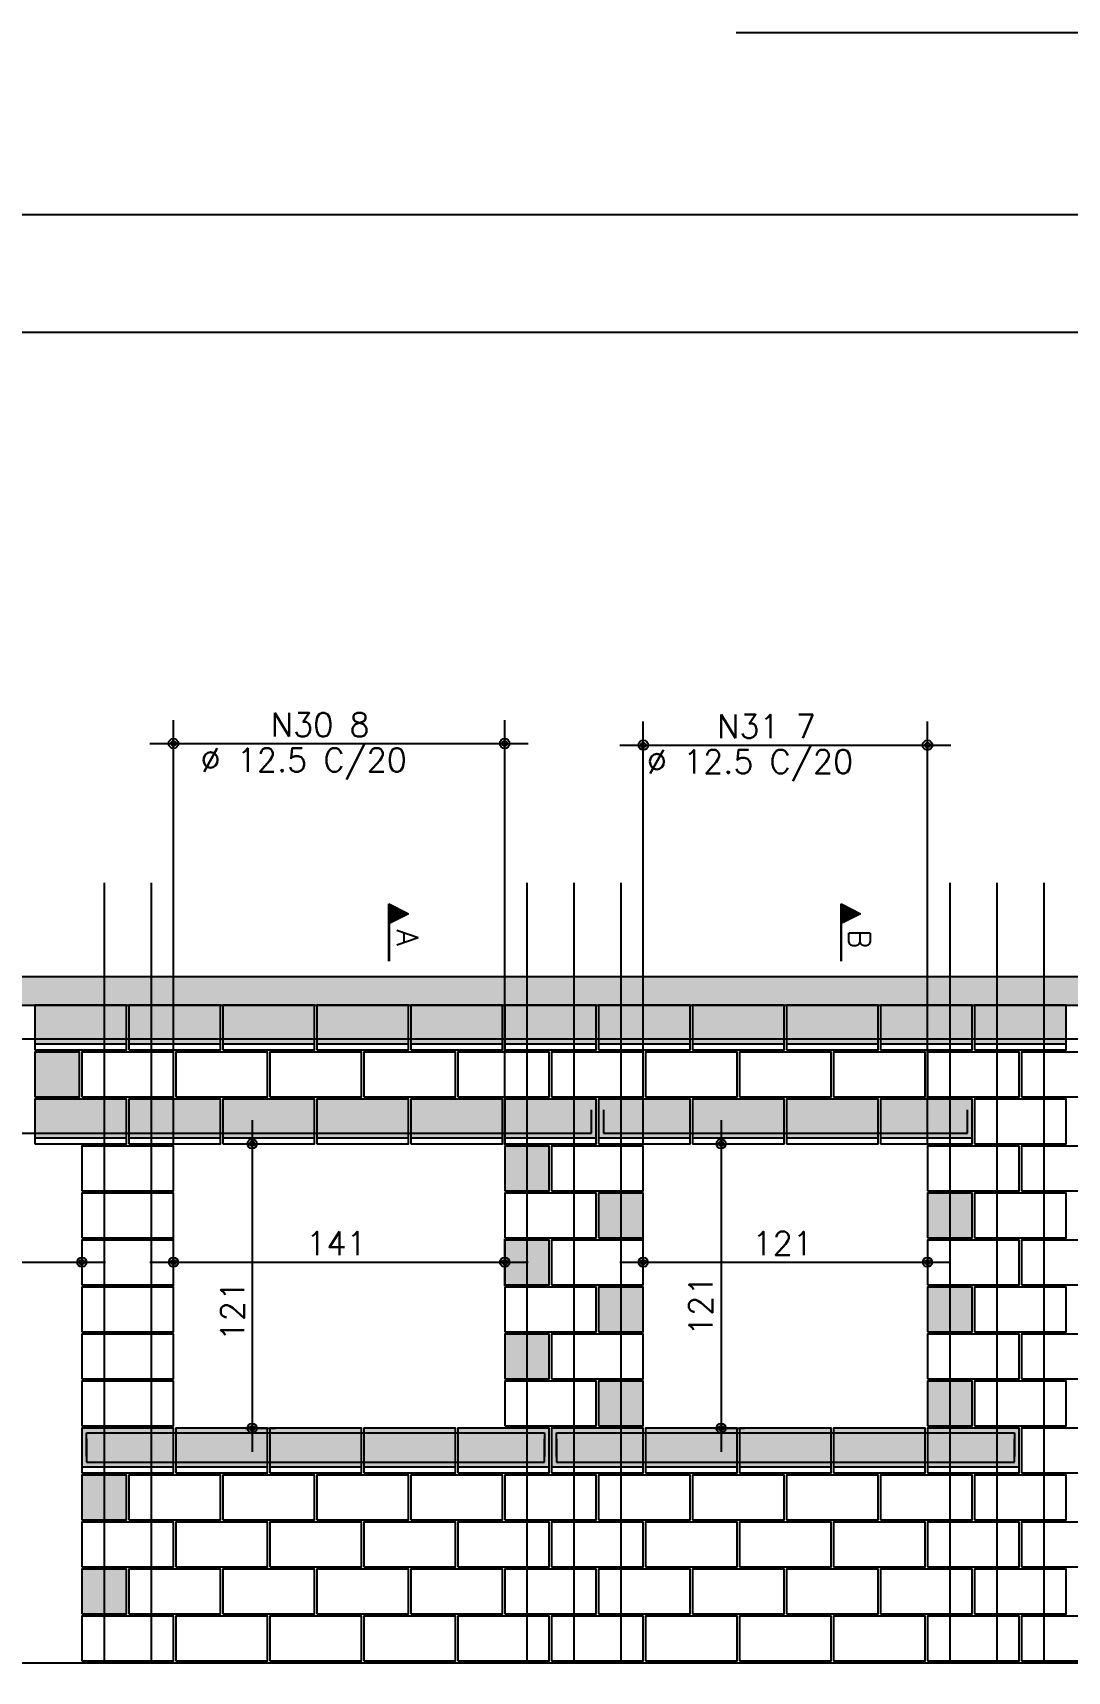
# Model space of a CAD drawing. Extents: x -2 to 121, y -2 to 61.
# Drawn here: x 14.86 to 23.67, y 47 to 60.95 of the extents above; entities that cross this region are included whole.
import ezdxf

# ---------------------------------------------------------------- set-up
doc = ezdxf.new("R2010")
doc.units = 0
doc.header["$MEASUREMENT"] = 0
doc.linetypes.add('HIDDEN', pattern=[0.375, 0.25, -0.125])
doc.layers.get('Defpoints').update_dxf_attribs({"linetype": 'CONTINUOUS'})
for name, color, linetype in [('ARQ_FOLHA', 7, 'CONTINUOUS'), ('PENA_01', 1, 'CONTINUOUS'), ('PENA_02', 2, 'CONTINUOUS'), ('PENA_03', 3, 'CONTINUOUS'), ('PENA_05', 5, 'CONTINUOUS'), ('PENA_09', 254, 'CONTINUOUS'), ('PENA_11', 252, 'CONTINUOUS'), ('PENA_23', 50, 'CONTINUOUS')]:
    doc.layers.add(name, color=color, linetype=linetype)
doc.styles.get("Standard").update_dxf_attribs({"font": 'ROMANS.SHX'})

msp = doc.modelspace()

# ---------------------------------------------------------------- linework, layer by layer
at = {"layer": 'ARQ_FOLHA', "color": 1}
for points in [[(0, -0.003745), (118.9, -0.003745), (118.9, 59.396255), (0, 59.396255)], [(2.5, 0.996255), (117.9, 0.996255), (117.9, 58.396255), (2.5, 58.396255)]]:
    msp.add_lwpolyline(points, close=True, dxfattribs=at)
at = {"layer": 'Defpoints', "color": 8, "linetype": 'HIDDEN', "ltscale": 100}
msp.add_lwpolyline([(-1.95, 60.946255), (-1.95, -1.553745), (120.85, -1.553745), (120.85, 60.946255)], close=True, dxfattribs=at)
at = {"layer": 'PENA_01', "linetype": 'Continuous'}
for p, q in [((16.06021, 51.480602), (16.06021, 55.097531)), ((18.88021, 51.480602), (18.88021, 55.097531)), ((20.06021, 51.480602), (20.06021, 55.08365)), ((22.48021, 51.480602), (22.48021, 55.08365)), ((15.86021, 54.897531), (19.08021, 54.897531)), ((19.86021, 54.88365), (22.68021, 54.88365)), ((14.88021, 52.340602), (15.66021, 52.340602)), ((15.68021, 52.340602), (16.46021, 52.340602)), ((16.48021, 52.340602), (17.26021, 52.340602)), ((17.28021, 52.340602), (18.06021, 52.340602)), ((18.08021, 52.340602), (18.86021, 52.340602)), ((18.88021, 52.340602), (19.66021, 52.340602)), ((19.68021, 52.340602), (20.46021, 52.340602)), ((20.48021, 52.340602), (21.26021, 52.340602)), ((21.28021, 52.340602), (22.06021, 52.340602)), ((22.08021, 52.340602), (22.86021, 52.340602)), ((22.88021, 52.340602), (23.66021, 52.340602)), ((16.728995, 51.690602), (16.728995, 48.870602)), ((20.723008, 51.690602), (20.723008, 48.870602)), ((14.88021, 51.540602), (15.66021, 51.540602)), ((15.68021, 51.540602), (16.46021, 51.540602)), ((16.48021, 51.540602), (17.26021, 51.540602)), ((16.68021, 51.490602), (16.928995, 51.490602)), ((17.28021, 51.540602), (18.06021, 51.540602)), ((18.08021, 51.540602), (18.86021, 51.540602)), ((18.88021, 51.540602), (19.66021, 51.540602)), ((19.68021, 51.540602), (20.46021, 51.540602)), ((20.48021, 51.540602), (21.26021, 51.540602)), ((20.66021, 51.490602), (20.923008, 51.490602)), ((21.28021, 51.540602), (22.06021, 51.540602)), ((22.08021, 51.540602), (22.86021, 51.540602)), ((15.28021, 50.680602), (15.28021, 50.68329)), ((16.06021, 50.280602), (16.06021, 50.68329)), ((18.88021, 50.280602), (18.88021, 50.68329)), ((20.06021, 50.490602), (20.06021, 50.68329)), ((22.48021, 50.680602), (22.48021, 50.68329)), ((13.26021, 50.48329), (15.48021, 50.48329)), ((15.86021, 50.48329), (19.08021, 50.48329)), ((19.86021, 50.48329), (22.68021, 50.48329)), ((16.67021, 49.070602), (16.928995, 49.070602)), ((20.67021, 49.070602), (20.923008, 49.070602)), ((15.28021, 48.740602), (16.06021, 48.740602)), ((16.08021, 48.740602), (16.86021, 48.740602)), ((16.88021, 48.740602), (17.66021, 48.740602)), ((17.68021, 48.740602), (18.46021, 48.740602)), ((18.48021, 48.740602), (19.26021, 48.740602)), ((19.28021, 48.740602), (20.06021, 48.740602)), ((20.08021, 48.740602), (20.86021, 48.740602)), ((20.88021, 48.740602), (21.66021, 48.740602)), ((21.68021, 48.740602), (22.46021, 48.740602)), ((22.48021, 48.740602), (23.26021, 48.740602))]:
    msp.add_line(p, q, dxfattribs=at)
at = {"layer": 'PENA_02', "linetype": 'Continuous'}
msp.add_line((63.76021, 47.070602), (7.58021, 47.070602), dxfattribs=at)
for points in [[(43.16021, 52.670602), (43.16021, 52.910602), (7.58021, 52.910602), (7.58021, 52.670602), (43.16021, 52.670602)], [(14.88021, 52.290602), (15.66021, 52.290602), (15.66021, 52.670602), (14.88021, 52.670602), (14.88021, 52.290602)], [(15.68021, 52.290602), (16.46021, 52.290602), (16.46021, 52.670602), (15.68021, 52.670602), (15.68021, 52.290602)], [(16.48021, 52.290602), (17.26021, 52.290602), (17.26021, 52.670602), (16.48021, 52.670602), (16.48021, 52.290602)], [(17.28021, 52.290602), (18.06021, 52.290602), (18.06021, 52.670602), (17.28021, 52.670602), (17.28021, 52.290602)], [(18.08021, 52.290602), (18.86021, 52.290602), (18.86021, 52.670602), (18.08021, 52.670602), (18.08021, 52.290602)], [(18.88021, 52.290602), (19.66021, 52.290602), (19.66021, 52.670602), (18.88021, 52.670602), (18.88021, 52.290602)], [(19.68021, 52.290602), (20.46021, 52.290602), (20.46021, 52.670602), (19.68021, 52.670602), (19.68021, 52.290602)], [(20.48021, 52.290602), (21.26021, 52.290602), (21.26021, 52.670602), (20.48021, 52.670602), (20.48021, 52.290602)], [(21.28021, 52.290602), (22.06021, 52.290602), (22.06021, 52.670602), (21.28021, 52.670602), (21.28021, 52.290602)], [(22.08021, 52.290602), (22.86021, 52.290602), (22.86021, 52.670602), (22.08021, 52.670602), (22.08021, 52.290602)], [(22.88021, 52.290602), (23.66021, 52.290602), (23.66021, 52.670602), (22.88021, 52.670602), (22.88021, 52.290602)], [(14.88021, 51.890602), (15.26021, 51.890602), (15.26021, 52.270602), (14.88021, 52.270602), (14.88021, 51.890602)], [(15.28021, 51.890602), (16.06021, 51.890602), (16.06021, 52.270602), (15.28021, 52.270602), (15.28021, 51.890602)], [(16.08021, 51.890602), (16.86021, 51.890602), (16.86021, 52.270602), (16.08021, 52.270602), (16.08021, 51.890602)], [(16.88021, 51.890602), (17.66021, 51.890602), (17.66021, 52.270602), (16.88021, 52.270602), (16.88021, 51.890602)], [(17.68021, 51.890602), (18.46021, 51.890602), (18.46021, 52.270602), (17.68021, 52.270602), (17.68021, 51.890602)], [(18.48021, 51.890602), (19.26021, 51.890602), (19.26021, 52.270602), (18.48021, 52.270602), (18.48021, 51.890602)], [(19.28021, 51.890602), (20.06021, 51.890602), (20.06021, 52.270602), (19.28021, 52.270602), (19.28021, 51.890602)], [(20.08021, 51.890602), (20.86021, 51.890602), (20.86021, 52.270602), (20.08021, 52.270602), (20.08021, 51.890602)], [(20.88021, 51.890602), (21.66021, 51.890602), (21.66021, 52.270602), (20.88021, 52.270602), (20.88021, 51.890602)], [(21.68021, 51.890602), (22.46021, 51.890602), (22.46021, 52.270602), (21.68021, 52.270602), (21.68021, 51.890602)], [(22.48021, 51.890602), (23.26021, 51.890602), (23.26021, 52.270602), (22.48021, 52.270602), (22.48021, 51.890602)], [(23.28021, 51.890602), (24.06021, 51.890602), (24.06021, 52.270602), (23.28021, 52.270602), (23.28021, 51.890602)], [(14.88021, 51.490602), (15.66021, 51.490602), (15.66021, 51.870602), (14.88021, 51.870602), (14.88021, 51.490602)], [(15.68021, 51.490602), (16.46021, 51.490602), (16.46021, 51.870602), (15.68021, 51.870602), (15.68021, 51.490602)], [(16.48021, 51.490602), (17.26021, 51.490602), (17.26021, 51.870602), (16.48021, 51.870602), (16.48021, 51.490602)], [(17.28021, 51.490602), (18.06021, 51.490602), (18.06021, 51.870602), (17.28021, 51.870602), (17.28021, 51.490602)], [(18.08021, 51.490602), (18.86021, 51.490602), (18.86021, 51.870602), (18.08021, 51.870602), (18.08021, 51.490602)], [(18.88021, 51.490602), (19.66021, 51.490602), (19.66021, 51.870602), (18.88021, 51.870602), (18.88021, 51.490602)], [(19.68021, 51.490602), (20.46021, 51.490602), (20.46021, 51.870602), (19.68021, 51.870602), (19.68021, 51.490602)], [(20.48021, 51.490602), (21.26021, 51.490602), (21.26021, 51.870602), (20.48021, 51.870602), (20.48021, 51.490602)], [(21.28021, 51.490602), (22.06021, 51.490602), (22.06021, 51.870602), (21.28021, 51.870602), (21.28021, 51.490602)], [(22.08021, 51.490602), (22.86021, 51.490602), (22.86021, 51.870602), (22.08021, 51.870602), (22.08021, 51.490602)], [(22.88021, 51.490602), (23.66021, 51.490602), (23.66021, 51.870602), (22.88021, 51.870602), (22.88021, 51.490602)], [(15.28021, 51.090602), (16.06021, 51.090602), (16.06021, 51.470602), (15.28021, 51.470602), (15.28021, 51.090602)], [(18.88021, 51.090602), (19.26021, 51.090602), (19.26021, 51.470602), (18.88021, 51.470602), (18.88021, 51.090602)], [(19.28021, 51.090602), (20.06021, 51.090602), (20.06021, 51.470602), (19.28021, 51.470602), (19.28021, 51.090602)], [(22.48021, 51.090602), (23.26021, 51.090602), (23.26021, 51.470602), (22.48021, 51.470602), (22.48021, 51.090602)], [(23.28021, 51.090602), (24.06021, 51.090602), (24.06021, 51.470602), (23.28021, 51.470602), (23.28021, 51.090602)], [(15.28021, 50.690602), (16.06021, 50.690602), (16.06021, 51.070602), (15.28021, 51.070602), (15.28021, 50.690602)], [(18.88021, 50.690602), (19.66021, 50.690602), (19.66021, 51.070602), (18.88021, 51.070602), (18.88021, 50.690602)], [(19.68021, 50.690602), (20.06021, 50.690602), (20.06021, 51.070602), (19.68021, 51.070602), (19.68021, 50.690602)], [(22.48021, 50.690602), (22.86021, 50.690602), (22.86021, 51.070602), (22.48021, 51.070602), (22.48021, 50.690602)], [(22.88021, 50.690602), (23.66021, 50.690602), (23.66021, 51.070602), (22.88021, 51.070602), (22.88021, 50.690602)], [(15.28021, 50.290602), (16.06021, 50.290602), (16.06021, 50.670602), (15.28021, 50.670602), (15.28021, 50.290602)], [(18.88021, 50.290602), (19.26021, 50.290602), (19.26021, 50.670602), (18.88021, 50.670602), (18.88021, 50.290602)], [(19.28021, 50.290602), (20.06021, 50.290602), (20.06021, 50.670602), (19.28021, 50.670602), (19.28021, 50.290602)], [(22.48021, 50.290602), (23.26021, 50.290602), (23.26021, 50.670602), (22.48021, 50.670602), (22.48021, 50.290602)], [(23.28021, 50.290602), (24.06021, 50.290602), (24.06021, 50.670602), (23.28021, 50.670602), (23.28021, 50.290602)], [(15.28021, 49.890602), (16.06021, 49.890602), (16.06021, 50.270602), (15.28021, 50.270602), (15.28021, 49.890602)], [(18.88021, 49.890602), (19.66021, 49.890602), (19.66021, 50.270602), (18.88021, 50.270602), (18.88021, 49.890602)], [(19.68021, 49.890602), (20.06021, 49.890602), (20.06021, 50.270602), (19.68021, 50.270602), (19.68021, 49.890602)], [(22.48021, 49.890602), (22.86021, 49.890602), (22.86021, 50.270602), (22.48021, 50.270602), (22.48021, 49.890602)], [(22.88021, 49.890602), (23.66021, 49.890602), (23.66021, 50.270602), (22.88021, 50.270602), (22.88021, 49.890602)], [(15.28021, 49.490602), (16.06021, 49.490602), (16.06021, 49.870602), (15.28021, 49.870602), (15.28021, 49.490602)], [(18.88021, 49.490602), (19.26021, 49.490602), (19.26021, 49.870602), (18.88021, 49.870602), (18.88021, 49.490602)], [(19.28021, 49.490602), (20.06021, 49.490602), (20.06021, 49.870602), (19.28021, 49.870602), (19.28021, 49.490602)], [(22.48021, 49.490602), (23.26021, 49.490602), (23.26021, 49.870602), (22.48021, 49.870602), (22.48021, 49.490602)], [(23.28021, 49.490602), (24.06021, 49.490602), (24.06021, 49.870602), (23.28021, 49.870602), (23.28021, 49.490602)], [(15.28021, 49.090602), (16.06021, 49.090602), (16.06021, 49.470602), (15.28021, 49.470602), (15.28021, 49.090602)], [(18.88021, 49.090602), (19.66021, 49.090602), (19.66021, 49.470602), (18.88021, 49.470602), (18.88021, 49.090602)], [(19.68021, 49.090602), (20.06021, 49.090602), (20.06021, 49.470602), (19.68021, 49.470602), (19.68021, 49.090602)], [(22.48021, 49.090602), (22.86021, 49.090602), (22.86021, 49.470602), (22.48021, 49.470602), (22.48021, 49.090602)], [(22.88021, 49.090602), (23.66021, 49.090602), (23.66021, 49.470602), (22.88021, 49.470602), (22.88021, 49.090602)], [(15.28021, 48.690602), (16.06021, 48.690602), (16.06021, 49.070602), (15.28021, 49.070602), (15.28021, 48.690602)], [(16.08021, 48.690602), (16.86021, 48.690602), (16.86021, 49.070602), (16.08021, 49.070602), (16.08021, 48.690602)], [(16.88021, 48.690602), (17.66021, 48.690602), (17.66021, 49.070602), (16.88021, 49.070602), (16.88021, 48.690602)], [(17.68021, 48.690602), (18.46021, 48.690602), (18.46021, 49.070602), (17.68021, 49.070602), (17.68021, 48.690602)], [(18.48021, 48.690602), (19.26021, 48.690602), (19.26021, 49.070602), (18.48021, 49.070602), (18.48021, 48.690602)], [(19.28021, 48.690602), (20.06021, 48.690602), (20.06021, 49.070602), (19.28021, 49.070602), (19.28021, 48.690602)], [(20.08021, 48.690602), (20.86021, 48.690602), (20.86021, 49.070602), (20.08021, 49.070602), (20.08021, 48.690602)], [(20.88021, 48.690602), (21.66021, 48.690602), (21.66021, 49.070602), (20.88021, 49.070602), (20.88021, 48.690602)], [(21.68021, 48.690602), (22.46021, 48.690602), (22.46021, 49.070602), (21.68021, 49.070602), (21.68021, 48.690602)], [(22.48021, 48.690602), (23.26021, 48.690602), (23.26021, 49.070602), (22.48021, 49.070602), (22.48021, 48.690602)], [(23.28021, 48.690602), (24.06021, 48.690602), (24.06021, 49.070602), (23.28021, 49.070602), (23.28021, 48.690602)], [(15.28021, 48.290602), (15.66021, 48.290602), (15.66021, 48.670602), (15.28021, 48.670602), (15.28021, 48.290602)], [(15.68021, 48.290602), (16.46021, 48.290602), (16.46021, 48.670602), (15.68021, 48.670602), (15.68021, 48.290602)], [(16.48021, 48.290602), (17.26021, 48.290602), (17.26021, 48.670602), (16.48021, 48.670602), (16.48021, 48.290602)], [(17.28021, 48.290602), (18.06021, 48.290602), (18.06021, 48.670602), (17.28021, 48.670602), (17.28021, 48.290602)], [(18.08021, 48.290602), (18.86021, 48.290602), (18.86021, 48.670602), (18.08021, 48.670602), (18.08021, 48.290602)], [(18.88021, 48.290602), (19.66021, 48.290602), (19.66021, 48.670602), (18.88021, 48.670602), (18.88021, 48.290602)], [(19.68021, 48.290602), (20.46021, 48.290602), (20.46021, 48.670602), (19.68021, 48.670602), (19.68021, 48.290602)], [(20.48021, 48.290602), (21.26021, 48.290602), (21.26021, 48.670602), (20.48021, 48.670602), (20.48021, 48.290602)], [(21.28021, 48.290602), (22.06021, 48.290602), (22.06021, 48.670602), (21.28021, 48.670602), (21.28021, 48.290602)], [(22.08021, 48.290602), (22.86021, 48.290602), (22.86021, 48.670602), (22.08021, 48.670602), (22.08021, 48.290602)], [(22.88021, 48.290602), (23.66021, 48.290602), (23.66021, 48.670602), (22.88021, 48.670602), (22.88021, 48.290602)], [(15.28021, 47.890602), (16.06021, 47.890602), (16.06021, 48.270602), (15.28021, 48.270602), (15.28021, 47.890602)], [(16.08021, 47.890602), (16.86021, 47.890602), (16.86021, 48.270602), (16.08021, 48.270602), (16.08021, 47.890602)], [(16.88021, 47.890602), (17.66021, 47.890602), (17.66021, 48.270602), (16.88021, 48.270602), (16.88021, 47.890602)], [(17.68021, 47.890602), (18.46021, 47.890602), (18.46021, 48.270602), (17.68021, 48.270602), (17.68021, 47.890602)], [(18.48021, 47.890602), (19.26021, 47.890602), (19.26021, 48.270602), (18.48021, 48.270602), (18.48021, 47.890602)], [(19.28021, 47.890602), (20.06021, 47.890602), (20.06021, 48.270602), (19.28021, 48.270602), (19.28021, 47.890602)], [(20.08021, 47.890602), (20.86021, 47.890602), (20.86021, 48.270602), (20.08021, 48.270602), (20.08021, 47.890602)], [(20.88021, 47.890602), (21.66021, 47.890602), (21.66021, 48.270602), (20.88021, 48.270602), (20.88021, 47.890602)], [(21.68021, 47.890602), (22.46021, 47.890602), (22.46021, 48.270602), (21.68021, 48.270602), (21.68021, 47.890602)], [(22.48021, 47.890602), (23.26021, 47.890602), (23.26021, 48.270602), (22.48021, 48.270602), (22.48021, 47.890602)], [(23.28021, 47.890602), (24.06021, 47.890602), (24.06021, 48.270602), (23.28021, 48.270602), (23.28021, 47.890602)], [(15.28021, 47.490602), (15.66021, 47.490602), (15.66021, 47.870602), (15.28021, 47.870602), (15.28021, 47.490602)], [(15.68021, 47.490602), (16.46021, 47.490602), (16.46021, 47.870602), (15.68021, 47.870602), (15.68021, 47.490602)], [(16.48021, 47.490602), (17.26021, 47.490602), (17.26021, 47.870602), (16.48021, 47.870602), (16.48021, 47.490602)], [(17.28021, 47.490602), (18.06021, 47.490602), (18.06021, 47.870602), (17.28021, 47.870602), (17.28021, 47.490602)], [(18.08021, 47.490602), (18.86021, 47.490602), (18.86021, 47.870602), (18.08021, 47.870602), (18.08021, 47.490602)], [(18.88021, 47.490602), (19.66021, 47.490602), (19.66021, 47.870602), (18.88021, 47.870602), (18.88021, 47.490602)], [(19.68021, 47.490602), (20.46021, 47.490602), (20.46021, 47.870602), (19.68021, 47.870602), (19.68021, 47.490602)], [(20.48021, 47.490602), (21.26021, 47.490602), (21.26021, 47.870602), (20.48021, 47.870602), (20.48021, 47.490602)], [(21.28021, 47.490602), (22.06021, 47.490602), (22.06021, 47.870602), (21.28021, 47.870602), (21.28021, 47.490602)], [(22.08021, 47.490602), (22.86021, 47.490602), (22.86021, 47.870602), (22.08021, 47.870602), (22.08021, 47.490602)], [(22.88021, 47.490602), (23.66021, 47.490602), (23.66021, 47.870602), (22.88021, 47.870602), (22.88021, 47.490602)], [(15.28021, 47.090602), (16.06021, 47.090602), (16.06021, 47.470602), (15.28021, 47.470602), (15.28021, 47.090602)], [(16.08021, 47.090602), (16.86021, 47.090602), (16.86021, 47.470602), (16.08021, 47.470602), (16.08021, 47.090602)], [(16.88021, 47.090602), (17.66021, 47.090602), (17.66021, 47.470602), (16.88021, 47.470602), (16.88021, 47.090602)], [(17.68021, 47.090602), (18.46021, 47.090602), (18.46021, 47.470602), (17.68021, 47.470602), (17.68021, 47.090602)], [(18.48021, 47.090602), (19.26021, 47.090602), (19.26021, 47.470602), (18.48021, 47.470602), (18.48021, 47.090602)], [(19.28021, 47.090602), (20.06021, 47.090602), (20.06021, 47.470602), (19.28021, 47.470602), (19.28021, 47.090602)], [(20.08021, 47.090602), (20.86021, 47.090602), (20.86021, 47.470602), (20.08021, 47.470602), (20.08021, 47.090602)], [(20.88021, 47.090602), (21.66021, 47.090602), (21.66021, 47.470602), (20.88021, 47.470602), (20.88021, 47.090602)], [(21.68021, 47.090602), (22.46021, 47.090602), (22.46021, 47.470602), (21.68021, 47.470602), (21.68021, 47.090602)], [(22.48021, 47.090602), (23.26021, 47.090602), (23.26021, 47.470602), (22.48021, 47.470602), (22.48021, 47.090602)], [(23.28021, 47.090602), (24.06021, 47.090602), (24.06021, 47.470602), (23.28021, 47.470602), (23.28021, 47.090602)]]:
    msp.add_lwpolyline(points, dxfattribs=at)
for centre, radius in [((16.06021, 54.897531), 0.041625), ((16.06021, 54.897531), 0.02075), ((18.88021, 54.897531), 0.041625), ((18.88021, 54.897531), 0.02075), ((20.06021, 54.88365), 0.041625), ((20.06021, 54.88365), 0.02075), ((22.48021, 54.88365), 0.041625), ((22.48021, 54.88365), 0.02075), ((16.728995, 51.490602), 0.04), ((16.728995, 51.490602), 0.02), ((20.723008, 51.490602), 0.04), ((20.723008, 51.490602), 0.02), ((15.28021, 50.48329), 0.04), ((15.28021, 50.48329), 0.02), ((16.06021, 50.48329), 0.04), ((16.06021, 50.48329), 0.02), ((18.88021, 50.48329), 0.04), ((18.88021, 50.48329), 0.02), ((20.06021, 50.48329), 0.04), ((20.06021, 50.48329), 0.02), ((22.48021, 50.48329), 0.04), ((22.48021, 50.48329), 0.02), ((16.728995, 49.070602), 0.04), ((16.728995, 49.070602), 0.02), ((20.723008, 49.070602), 0.04), ((20.723008, 49.070602), 0.02)]:
    msp.add_circle(centre, radius, dxfattribs=at)
at = {"layer": 'PENA_03', "linetype": 'Continuous'}
for p, q in [((17.895194, 53.045709), (17.895194, 53.532091)), ((17.895194, 53.532091), (18.061127, 53.449125)), ((17.895889, 53.530963), (18.059566, 53.449125)), ((18.061127, 53.449125), (17.895889, 53.366506)), ((17.89589, 53.530963), (17.89589, 53.367286)), ((18.059566, 53.449125), (17.89589, 53.367286)), ((17.907958, 53.525709), (17.907958, 53.37254)), ((17.920722, 53.519327), (17.920722, 53.378922)), ((17.933486, 53.512945), (17.933486, 53.385304)), ((17.94625, 53.506563), (17.94625, 53.391686)), ((17.959014, 53.500181), (17.959014, 53.398068)), ((17.971778, 53.493799), (17.971778, 53.40445)), ((17.984542, 53.487417), (17.984542, 53.410832)), ((17.997306, 53.481035), (17.997306, 53.417214)), ((18.01007, 53.474653), (18.01007, 53.423596)), ((18.022834, 53.468271), (18.022834, 53.429978)), ((18.035599, 53.461889), (18.035599, 53.43636)), ((18.048363, 53.455507), (18.048363, 53.442743)), ((21.744251, 53.045709), (21.744251, 53.532091)), ((21.744251, 53.532091), (21.910184, 53.449125)), ((21.744946, 53.530963), (21.908623, 53.449125)), ((21.910184, 53.449125), (21.744946, 53.366506)), ((21.744947, 53.530963), (21.744947, 53.367286)), ((21.908623, 53.449125), (21.744947, 53.367286)), ((21.757015, 53.525709), (21.757015, 53.37254)), ((21.769779, 53.519327), (21.769779, 53.378922)), ((21.782543, 53.512945), (21.782543, 53.385304)), ((21.795307, 53.506563), (21.795307, 53.391686)), ((21.808071, 53.500181), (21.808071, 53.398068)), ((21.820835, 53.493799), (21.820835, 53.40445)), ((21.833599, 53.487417), (21.833599, 53.410832)), ((21.846363, 53.481035), (21.846363, 53.417214)), ((21.859127, 53.474653), (21.859127, 53.423596)), ((21.871891, 53.468271), (21.871891, 53.429978)), ((21.884656, 53.461889), (21.884656, 53.43636)), ((21.89742, 53.455507), (21.89742, 53.442743)), ((17.89589, 53.366506), (17.89589, 53.045709)), ((21.744947, 53.366506), (21.744947, 53.045709)), ((16.48021, 51.490602), (16.48021, 51.490602)), ((20.46021, 51.490602), (20.46021, 51.490602)), ((16.06021, 51.280602), (16.06021, 51.280602)), ((18.88021, 51.280602), (18.88021, 51.280602)), ((20.06021, 51.280602), (20.06021, 51.280602)), ((22.48021, 51.280602), (22.48021, 51.280602)), ((15.28021, 50.480602), (15.28021, 50.480602)), ((22.48021, 50.480602), (22.48021, 50.480602)), ((20.06021, 50.290602), (20.06021, 50.290602)), ((16.06021, 50.080602), (16.06021, 50.080602)), ((18.88021, 50.080602), (18.88021, 50.080602)), ((16.47021, 49.070602), (16.47021, 49.070602)), ((20.47021, 49.070602), (20.47021, 49.070602))]:
    msp.add_line(p, q, dxfattribs=at)
at = {"layer": 'PENA_05', "linetype": 'Continuous'}
for p, q in [((25.77021, 52.380602), (7.68021, 52.380602)), ((19.62021, 51.580602), (19.62021, 51.780602)), ((19.72021, 51.780602), (19.72021, 51.580602)), ((22.82021, 51.580602), (22.82021, 51.780602)), ((13.12021, 51.580602), (19.62021, 51.580602)), ((19.72021, 51.580602), (22.82021, 51.580602)), ((15.32021, 48.830602), (15.32021, 49.030602)), ((15.32021, 49.030602), (19.22021, 49.030602)), ((15.32021, 48.980602), (15.32021, 48.780602)), ((19.22021, 49.030602), (19.22021, 48.830602)), ((19.22021, 48.780602), (19.22021, 48.980602)), ((19.32021, 48.830602), (19.32021, 49.030602)), ((19.32021, 49.030602), (23.22021, 49.030602)), ((19.32021, 48.980602), (19.32021, 48.780602)), ((23.22021, 49.030602), (23.22021, 48.830602)), ((23.22021, 48.780602), (23.22021, 48.980602)), ((15.32021, 48.780602), (19.22021, 48.780602)), ((19.32021, 48.780602), (23.22021, 48.780602))]:
    msp.add_line(p, q, dxfattribs=at)
for points in [[(15.47021, 53.710602), (15.47021, 47.070602)], [(15.87021, 53.710602), (15.87021, 47.070602)], [(19.07021, 53.710602), (19.07021, 47.070602)], [(19.47021, 53.710602), (19.47021, 47.070602)], [(19.87021, 53.710602), (19.87021, 47.070602)], [(22.67021, 53.710602), (22.67021, 47.070602)], [(23.07021, 53.710602), (23.07021, 47.070602)], [(23.47021, 53.710602), (23.47021, 47.070602)]]:
    msp.add_lwpolyline(points, dxfattribs=at)
at = {"layer": 'PENA_09', "linetype": 'Continuous'}
for points in [[(14.88021, 52.340602), (15.66021, 52.340602), (15.66021, 52.670602), (14.88021, 52.670602), (14.88021, 52.340602)], [(15.68021, 52.340602), (16.46021, 52.340602), (16.46021, 52.670602), (15.68021, 52.670602), (15.68021, 52.340602)], [(16.48021, 52.340602), (17.26021, 52.340602), (17.26021, 52.670602), (16.48021, 52.670602), (16.48021, 52.340602)], [(17.28021, 52.340602), (18.06021, 52.340602), (18.06021, 52.670602), (17.28021, 52.670602), (17.28021, 52.340602)], [(18.08021, 52.340602), (18.86021, 52.340602), (18.86021, 52.670602), (18.08021, 52.670602), (18.08021, 52.340602)], [(18.88021, 52.340602), (19.66021, 52.340602), (19.66021, 52.670602), (18.88021, 52.670602), (18.88021, 52.340602)], [(19.68021, 52.340602), (20.46021, 52.340602), (20.46021, 52.670602), (19.68021, 52.670602), (19.68021, 52.340602)], [(20.48021, 52.340602), (21.26021, 52.340602), (21.26021, 52.670602), (20.48021, 52.670602), (20.48021, 52.340602)], [(21.28021, 52.340602), (22.06021, 52.340602), (22.06021, 52.670602), (21.28021, 52.670602), (21.28021, 52.340602)], [(22.08021, 52.340602), (22.86021, 52.340602), (22.86021, 52.670602), (22.08021, 52.670602), (22.08021, 52.340602)], [(22.88021, 52.340602), (23.66021, 52.340602), (23.66021, 52.670602), (22.88021, 52.670602), (22.88021, 52.340602)], [(14.88021, 51.540602), (15.66021, 51.540602), (15.66021, 51.870602), (14.88021, 51.870602), (14.88021, 51.540602)], [(15.68021, 51.540602), (16.46021, 51.540602), (16.46021, 51.870602), (15.68021, 51.870602), (15.68021, 51.540602)], [(16.48021, 51.540602), (17.26021, 51.540602), (17.26021, 51.870602), (16.48021, 51.870602), (16.48021, 51.540602)], [(17.28021, 51.540602), (18.06021, 51.540602), (18.06021, 51.870602), (17.28021, 51.870602), (17.28021, 51.540602)], [(18.08021, 51.540602), (18.86021, 51.540602), (18.86021, 51.870602), (18.08021, 51.870602), (18.08021, 51.540602)], [(18.88021, 51.540602), (19.66021, 51.540602), (19.66021, 51.870602), (18.88021, 51.870602), (18.88021, 51.540602)], [(19.68021, 51.540602), (20.46021, 51.540602), (20.46021, 51.870602), (19.68021, 51.870602), (19.68021, 51.540602)], [(20.48021, 51.540602), (21.26021, 51.540602), (21.26021, 51.870602), (20.48021, 51.870602), (20.48021, 51.540602)], [(21.28021, 51.540602), (22.06021, 51.540602), (22.06021, 51.870602), (21.28021, 51.870602), (21.28021, 51.540602)], [(22.08021, 51.540602), (22.86021, 51.540602), (22.86021, 51.870602), (22.08021, 51.870602), (22.08021, 51.540602)], [(15.28021, 48.740602), (16.06021, 48.740602), (16.06021, 49.070602), (15.28021, 49.070602), (15.28021, 48.740602)], [(16.08021, 48.740602), (16.86021, 48.740602), (16.86021, 49.070602), (16.08021, 49.070602), (16.08021, 48.740602)], [(16.88021, 48.740602), (17.66021, 48.740602), (17.66021, 49.070602), (16.88021, 49.070602), (16.88021, 48.740602)], [(17.68021, 48.740602), (18.46021, 48.740602), (18.46021, 49.070602), (17.68021, 49.070602), (17.68021, 48.740602)], [(18.48021, 48.740602), (19.26021, 48.740602), (19.26021, 49.070602), (18.48021, 49.070602), (18.48021, 48.740602)], [(19.28021, 48.740602), (20.06021, 48.740602), (20.06021, 49.070602), (19.28021, 49.070602), (19.28021, 48.740602)], [(20.08021, 48.740602), (20.86021, 48.740602), (20.86021, 49.070602), (20.08021, 49.070602), (20.08021, 48.740602)], [(20.88021, 48.740602), (21.66021, 48.740602), (21.66021, 49.070602), (20.88021, 49.070602), (20.88021, 48.740602)], [(21.68021, 48.740602), (22.46021, 48.740602), (22.46021, 49.070602), (21.68021, 49.070602), (21.68021, 48.740602)], [(22.48021, 48.740602), (23.26021, 48.740602), (23.26021, 49.070602), (22.48021, 49.070602), (22.48021, 48.740602)]]:
    msp.add_lwpolyline(points, dxfattribs=at)
for points in [[(14.88021, 52.340602), (15.66021, 52.340602), (15.66021, 52.670602)], [(14.88021, 52.340602), (15.66021, 52.670602), (14.88021, 52.670602)], [(14.88021, 52.340602), (14.88021, 52.670602), (14.88021, 52.340602)], [(15.68021, 52.340602), (16.46021, 52.340602), (16.46021, 52.670602)], [(15.68021, 52.340602), (16.46021, 52.670602), (15.68021, 52.670602)], [(15.68021, 52.340602), (15.68021, 52.670602), (15.68021, 52.340602)], [(16.48021, 52.340602), (17.26021, 52.340602), (17.26021, 52.670602)], [(16.48021, 52.340602), (17.26021, 52.670602), (16.48021, 52.670602)], [(16.48021, 52.340602), (16.48021, 52.670602), (16.48021, 52.340602)], [(17.28021, 52.340602), (18.06021, 52.340602), (18.06021, 52.670602)], [(17.28021, 52.340602), (18.06021, 52.670602), (17.28021, 52.670602)], [(17.28021, 52.340602), (17.28021, 52.670602), (17.28021, 52.340602)], [(18.08021, 52.340602), (18.86021, 52.340602), (18.86021, 52.670602)], [(18.08021, 52.340602), (18.86021, 52.670602), (18.08021, 52.670602)], [(18.08021, 52.340602), (18.08021, 52.670602), (18.08021, 52.340602)], [(18.88021, 52.340602), (19.66021, 52.340602), (19.66021, 52.670602)], [(18.88021, 52.340602), (19.66021, 52.670602), (18.88021, 52.670602)], [(18.88021, 52.340602), (18.88021, 52.670602), (18.88021, 52.340602)], [(19.68021, 52.340602), (20.46021, 52.340602), (20.46021, 52.670602)], [(19.68021, 52.340602), (20.46021, 52.670602), (19.68021, 52.670602)], [(19.68021, 52.340602), (19.68021, 52.670602), (19.68021, 52.340602)], [(20.48021, 52.340602), (21.26021, 52.340602), (21.26021, 52.670602)], [(20.48021, 52.340602), (21.26021, 52.670602), (20.48021, 52.670602)], [(20.48021, 52.340602), (20.48021, 52.670602), (20.48021, 52.340602)], [(21.28021, 52.340602), (22.06021, 52.340602), (22.06021, 52.670602)], [(21.28021, 52.340602), (22.06021, 52.670602), (21.28021, 52.670602)], [(21.28021, 52.340602), (21.28021, 52.670602), (21.28021, 52.340602)], [(22.08021, 52.340602), (22.86021, 52.340602), (22.86021, 52.670602)], [(22.08021, 52.340602), (22.86021, 52.670602), (22.08021, 52.670602)], [(22.08021, 52.340602), (22.08021, 52.670602), (22.08021, 52.340602)], [(22.88021, 52.340602), (23.66021, 52.340602), (23.66021, 52.670602)], [(22.88021, 52.340602), (23.66021, 52.670602), (22.88021, 52.670602)], [(22.88021, 52.340602), (22.88021, 52.670602), (22.88021, 52.340602)], [(14.88021, 51.540602), (15.66021, 51.540602), (15.66021, 51.870602)], [(14.88021, 51.540602), (15.66021, 51.870602), (14.88021, 51.870602)], [(14.88021, 51.540602), (14.88021, 51.870602), (14.88021, 51.540602)], [(15.68021, 51.540602), (16.46021, 51.540602), (16.46021, 51.870602)], [(15.68021, 51.540602), (16.46021, 51.870602), (15.68021, 51.870602)], [(15.68021, 51.540602), (15.68021, 51.870602), (15.68021, 51.540602)], [(16.48021, 51.540602), (17.26021, 51.540602), (17.26021, 51.870602)], [(16.48021, 51.540602), (17.26021, 51.870602), (16.48021, 51.870602)], [(16.48021, 51.540602), (16.48021, 51.870602), (16.48021, 51.540602)], [(17.28021, 51.540602), (18.06021, 51.540602), (18.06021, 51.870602)], [(17.28021, 51.540602), (18.06021, 51.870602), (17.28021, 51.870602)], [(17.28021, 51.540602), (17.28021, 51.870602), (17.28021, 51.540602)], [(18.08021, 51.540602), (18.86021, 51.540602), (18.86021, 51.870602)], [(18.08021, 51.540602), (18.86021, 51.870602), (18.08021, 51.870602)], [(18.08021, 51.540602), (18.08021, 51.870602), (18.08021, 51.540602)], [(18.88021, 51.540602), (19.66021, 51.540602), (19.66021, 51.870602)], [(18.88021, 51.540602), (19.66021, 51.870602), (18.88021, 51.870602)], [(18.88021, 51.540602), (18.88021, 51.870602), (18.88021, 51.540602)], [(19.68021, 51.540602), (20.46021, 51.540602), (20.46021, 51.870602)], [(19.68021, 51.540602), (20.46021, 51.870602), (19.68021, 51.870602)], [(19.68021, 51.540602), (19.68021, 51.870602), (19.68021, 51.540602)], [(20.48021, 51.540602), (21.26021, 51.540602), (21.26021, 51.870602)], [(20.48021, 51.540602), (21.26021, 51.870602), (20.48021, 51.870602)], [(20.48021, 51.540602), (20.48021, 51.870602), (20.48021, 51.540602)], [(21.28021, 51.540602), (22.06021, 51.540602), (22.06021, 51.870602)], [(21.28021, 51.540602), (22.06021, 51.870602), (21.28021, 51.870602)], [(21.28021, 51.540602), (21.28021, 51.870602), (21.28021, 51.540602)], [(22.08021, 51.540602), (22.86021, 51.540602), (22.86021, 51.870602)], [(22.08021, 51.540602), (22.86021, 51.870602), (22.08021, 51.870602)], [(22.08021, 51.540602), (22.08021, 51.870602), (22.08021, 51.540602)], [(15.28021, 48.740602), (16.06021, 48.740602), (16.06021, 49.070602)], [(15.28021, 48.740602), (16.06021, 49.070602), (15.28021, 49.070602)], [(15.28021, 48.740602), (15.28021, 49.070602), (15.28021, 48.740602)], [(16.08021, 48.740602), (16.86021, 48.740602), (16.86021, 49.070602)], [(16.08021, 48.740602), (16.86021, 49.070602), (16.08021, 49.070602)], [(16.08021, 48.740602), (16.08021, 49.070602), (16.08021, 48.740602)], [(16.88021, 48.740602), (17.66021, 48.740602), (17.66021, 49.070602)], [(16.88021, 48.740602), (17.66021, 49.070602), (16.88021, 49.070602)], [(16.88021, 48.740602), (16.88021, 49.070602), (16.88021, 48.740602)], [(17.68021, 48.740602), (18.46021, 48.740602), (18.46021, 49.070602)], [(17.68021, 48.740602), (18.46021, 49.070602), (17.68021, 49.070602)], [(17.68021, 48.740602), (17.68021, 49.070602), (17.68021, 48.740602)], [(18.48021, 48.740602), (19.26021, 48.740602), (19.26021, 49.070602)], [(18.48021, 48.740602), (19.26021, 49.070602), (18.48021, 49.070602)], [(18.48021, 48.740602), (18.48021, 49.070602), (18.48021, 48.740602)], [(19.28021, 48.740602), (20.06021, 48.740602), (20.06021, 49.070602)], [(19.28021, 48.740602), (20.06021, 49.070602), (19.28021, 49.070602)], [(19.28021, 48.740602), (19.28021, 49.070602), (19.28021, 48.740602)], [(20.08021, 48.740602), (20.86021, 48.740602), (20.86021, 49.070602)], [(20.08021, 48.740602), (20.86021, 49.070602), (20.08021, 49.070602)], [(20.08021, 48.740602), (20.08021, 49.070602), (20.08021, 48.740602)], [(20.88021, 48.740602), (21.66021, 48.740602), (21.66021, 49.070602)], [(20.88021, 48.740602), (21.66021, 49.070602), (20.88021, 49.070602)], [(20.88021, 48.740602), (20.88021, 49.070602), (20.88021, 48.740602)], [(21.68021, 48.740602), (22.46021, 48.740602), (22.46021, 49.070602)], [(21.68021, 48.740602), (22.46021, 49.070602), (21.68021, 49.070602)], [(21.68021, 48.740602), (21.68021, 49.070602), (21.68021, 48.740602)], [(22.48021, 48.740602), (23.26021, 48.740602), (23.26021, 49.070602)], [(22.48021, 48.740602), (23.26021, 49.070602), (22.48021, 49.070602)], [(22.48021, 48.740602), (22.48021, 49.070602), (22.48021, 48.740602)]]:
    msp.add_solid(points, dxfattribs=at)
at = {"layer": 'PENA_11', "linetype": 'Continuous'}
for points in [[(43.16021, 52.670602), (43.16021, 52.910602), (7.58021, 52.910602)], [(43.16021, 52.670602), (7.58021, 52.910602), (7.58021, 52.670602)], [(43.16021, 52.670602), (7.58021, 52.670602), (43.16021, 52.670602)]]:
    msp.add_solid(points, dxfattribs=at)
at = {"layer": 'PENA_23', "linetype": 'Continuous'}
for points in [[(14.88021, 51.890602), (15.26021, 51.890602), (15.26021, 52.270602), (14.88021, 52.270602), (14.88021, 51.890602)], [(18.88021, 51.090602), (19.26021, 51.090602), (19.26021, 51.470602), (18.88021, 51.470602), (18.88021, 51.090602)], [(19.68021, 50.690602), (20.06021, 50.690602), (20.06021, 51.070602), (19.68021, 51.070602), (19.68021, 50.690602)], [(22.48021, 50.690602), (22.86021, 50.690602), (22.86021, 51.070602), (22.48021, 51.070602), (22.48021, 50.690602)], [(18.88021, 50.290602), (19.26021, 50.290602), (19.26021, 50.670602), (18.88021, 50.670602), (18.88021, 50.290602)], [(19.68021, 49.890602), (20.06021, 49.890602), (20.06021, 50.270602), (19.68021, 50.270602), (19.68021, 49.890602)], [(22.48021, 49.890602), (22.86021, 49.890602), (22.86021, 50.270602), (22.48021, 50.270602), (22.48021, 49.890602)], [(18.88021, 49.490602), (19.26021, 49.490602), (19.26021, 49.870602), (18.88021, 49.870602), (18.88021, 49.490602)], [(19.68021, 49.090602), (20.06021, 49.090602), (20.06021, 49.470602), (19.68021, 49.470602), (19.68021, 49.090602)], [(22.48021, 49.090602), (22.86021, 49.090602), (22.86021, 49.470602), (22.48021, 49.470602), (22.48021, 49.090602)], [(15.28021, 48.290602), (15.66021, 48.290602), (15.66021, 48.670602), (15.28021, 48.670602), (15.28021, 48.290602)], [(15.28021, 47.490602), (15.66021, 47.490602), (15.66021, 47.870602), (15.28021, 47.870602), (15.28021, 47.490602)]]:
    msp.add_lwpolyline(points, dxfattribs=at)
for points in [[(14.88021, 51.890602), (15.26021, 51.890602), (15.26021, 52.270602)], [(14.88021, 51.890602), (15.26021, 52.270602), (14.88021, 52.270602)], [(14.88021, 51.890602), (14.88021, 52.270602), (14.88021, 51.890602)], [(18.88021, 51.090602), (19.26021, 51.090602), (19.26021, 51.470602)], [(18.88021, 51.090602), (19.26021, 51.470602), (18.88021, 51.470602)], [(18.88021, 51.090602), (18.88021, 51.470602), (18.88021, 51.090602)], [(19.68021, 50.690602), (20.06021, 50.690602), (20.06021, 51.070602)], [(19.68021, 50.690602), (20.06021, 51.070602), (19.68021, 51.070602)], [(19.68021, 50.690602), (19.68021, 51.070602), (19.68021, 50.690602)], [(22.48021, 50.690602), (22.86021, 50.690602), (22.86021, 51.070602)], [(22.48021, 50.690602), (22.86021, 51.070602), (22.48021, 51.070602)], [(22.48021, 50.690602), (22.48021, 51.070602), (22.48021, 50.690602)], [(18.88021, 50.290602), (19.26021, 50.290602), (19.26021, 50.670602)], [(18.88021, 50.290602), (19.26021, 50.670602), (18.88021, 50.670602)], [(18.88021, 50.290602), (18.88021, 50.670602), (18.88021, 50.290602)], [(19.68021, 49.890602), (20.06021, 49.890602), (20.06021, 50.270602)], [(19.68021, 49.890602), (20.06021, 50.270602), (19.68021, 50.270602)], [(19.68021, 49.890602), (19.68021, 50.270602), (19.68021, 49.890602)], [(22.48021, 49.890602), (22.86021, 49.890602), (22.86021, 50.270602)], [(22.48021, 49.890602), (22.86021, 50.270602), (22.48021, 50.270602)], [(22.48021, 49.890602), (22.48021, 50.270602), (22.48021, 49.890602)], [(18.88021, 49.490602), (19.26021, 49.490602), (19.26021, 49.870602)], [(18.88021, 49.490602), (19.26021, 49.870602), (18.88021, 49.870602)], [(18.88021, 49.490602), (18.88021, 49.870602), (18.88021, 49.490602)], [(19.68021, 49.090602), (20.06021, 49.090602), (20.06021, 49.470602)], [(19.68021, 49.090602), (20.06021, 49.470602), (19.68021, 49.470602)], [(19.68021, 49.090602), (19.68021, 49.470602), (19.68021, 49.090602)], [(22.48021, 49.090602), (22.86021, 49.090602), (22.86021, 49.470602)], [(22.48021, 49.090602), (22.86021, 49.470602), (22.48021, 49.470602)], [(22.48021, 49.090602), (22.48021, 49.470602), (22.48021, 49.090602)], [(15.28021, 48.290602), (15.66021, 48.290602), (15.66021, 48.670602)], [(15.28021, 48.290602), (15.66021, 48.670602), (15.28021, 48.670602)], [(15.28021, 48.290602), (15.28021, 48.670602), (15.28021, 48.290602)], [(15.28021, 47.490602), (15.66021, 47.490602), (15.66021, 47.870602)], [(15.28021, 47.490602), (15.66021, 47.870602), (15.28021, 47.870602)], [(15.28021, 47.490602), (15.28021, 47.870602), (15.28021, 47.490602)]]:
    msp.add_solid(points, dxfattribs=at)

# ---------------------------------------------------------------- texts
at = {"layer": 'PENA_03', "linetype": 'Continuous'}
for s, p in [('N30 8', (16.89021, 54.957531)), ('N31 7', (20.69021, 54.94365)), ('%%c 12.5 C/20', (16.29021, 54.657531)), ('%%c 12.5 C/20', (20.09021, 54.64365)), ('141', (17.19021, 50.54329)), ('121', (20.99021, 50.54329))]:
    msp.add_text(s, height=0.2, dxfattribs=at).set_placement(p)
for s, height, rotation, p in [('A', 0.18, 270, (17.962223, 53.313692)), ('B', 0.18, 270, (21.81128, 53.313692)), ('121', 0.2, 90, (16.663249, 49.80998)), ('121', 0.2, 90, (20.649523, 49.855518))]:
    msp.add_text(s, height=height, rotation=rotation, dxfattribs=at).set_placement(p)

doc.saveas('drawing.dxf')
